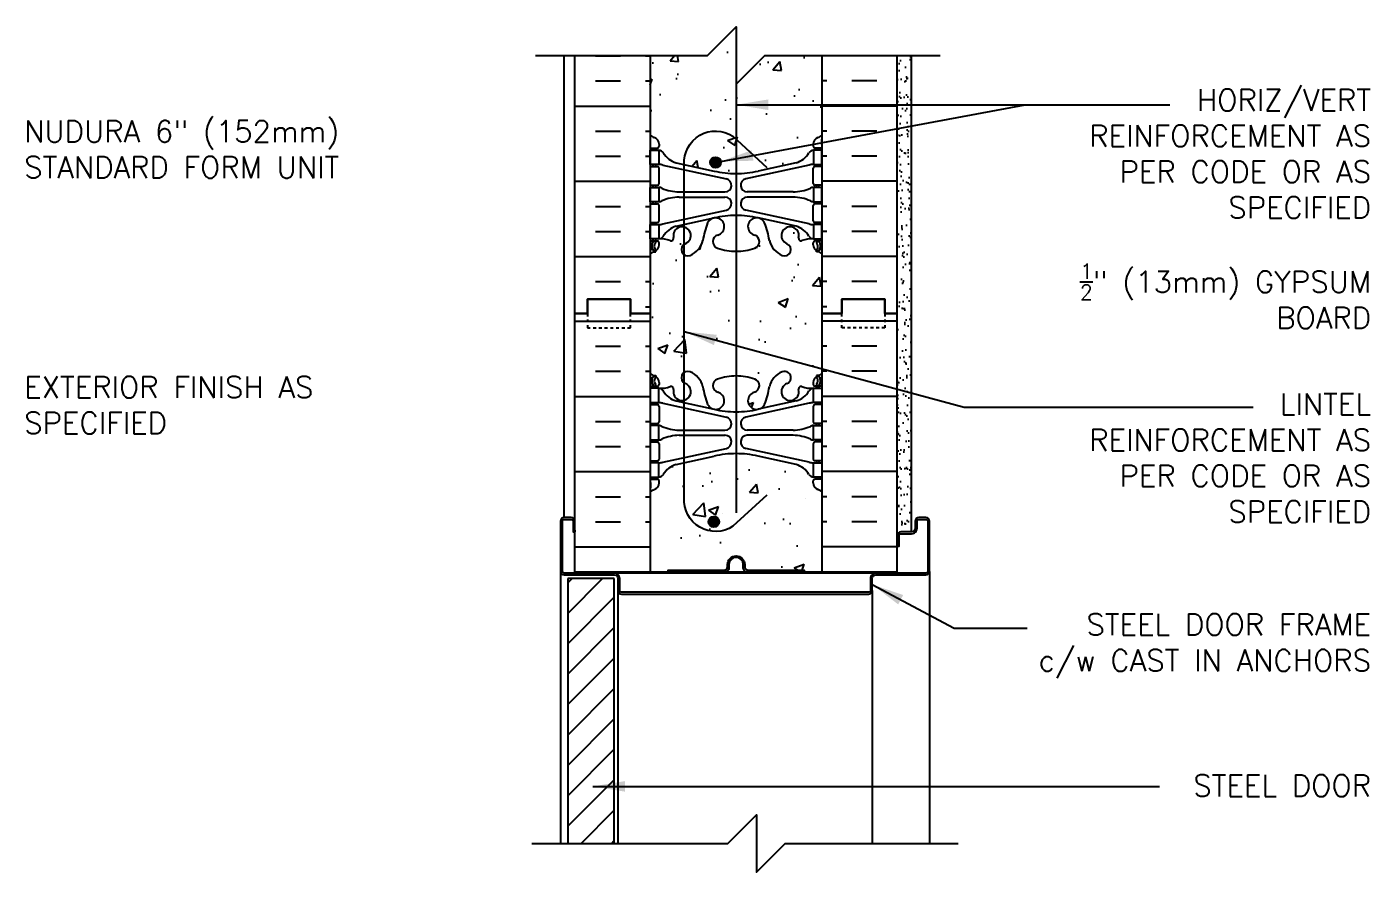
# Model space of a CAD drawing. Header units: inches. Extents: x -6.8 to 40.4, y 60.9 to 144.1.
# Drawn here: x -6.46 to 40.41, y 114.55 to 144.1 of the extents above; entities that cross this region are included whole.
import ezdxf

# ---------------------------------------------------------------- set-up
doc = ezdxf.new("R2010")
doc.units = ezdxf.units.IN
doc.header["$LTSCALE"] = 0.5
doc.header["$MEASUREMENT"] = 0
doc.linetypes.add('DASHED2', pattern=[0.375, 0.25, -0.125])
for name, color, linetype in [('HATCH', 12, 'Continuous'), ('line25', 2, 'Continuous'), ('LINE50', 5, 'Continuous'), ('LINE65', 3, 'Continuous'), ('LINE9', 9, 'Continuous'), ('TEXT', 4, 'Continuous'), ('Web_Edge', 9, 'Continuous')]:
    doc.layers.add(name, color=color, linetype=linetype)
doc.styles.add('DIM', font='romans.shx', dxfattribs={"width": 0.7})
doc.styles.add('ROMANS', font='romans.shx', dxfattribs={"height": 0.75})
doc.dimstyles.new('ext_12', dxfattribs={"dimscale": 12, "dimtxt": 0.09375, "dimasz": 0.09375, "dimexe": 0.09375, "dimexo": 0.0625, "dimgap": 0.0625, "dimtad": 1, "dimdec": 1, "dimzin": 3, "dimdsep": 46, "dimlunit": 4, "dimtxsty": 'DIM', "dimcen": 0.09, "dimdle": 0.09375, "dimclrt": 4, "dimadec": 0, "dimazin": 0, "dimtfac": 1, "dimtdec": 1, "dimtmove": 2, "dimatfit": 3, "dimfxl": 1, "dimfrac": 2, "dimtolj": 1, "dimtzin": 0, "dimarcsym": 0})
pattern_1 = [(37.5, (-108.6243, -52.5442), (-0.01574834, 0.48170594), [0, -0.38, 0, -0.425, 0, -0.40625]), (7.5, (-108.6243, -52.5442), (0.4424442, 0.7055365), [0, -0.205, 0, -0.3425, 0, -0.13125]), (327.5, (-108.9318, -52.5442), (0.7785355, 0.0014148), [0, -0.125, 0, -0.45, 0, -0.5875]), (317.5, (-108.9318, -52.5442), (0.7515317, 0.2194189), [0, -0.0625, 0, -0.295, 0, -0.3375])]

msp = doc.modelspace()

# ---------------------------------------------------------------- hatches: boundary and pattern name
at = {"layer": 'HATCH'}
h = msp.add_hatch(dxfattribs=at)
h.set_pattern_fill('AR-CONC', color=256, scale=0.5)
h.paths.add_polyline_path([(21.144, 81.102, -0.317837), (20.977, 81.338), (20.977, 81.405, -0.414214), (21.04, 81.468), (21.087, 81.468), (21.087, 81.538), (20.982, 81.538, -0.188973), (20.826, 81.633, 0.196323), (20.377, 81.979), (19.055, 82.269, 0.057795), (18.287, 82.358, 0.057795), (17.519, 82.269), (16.197, 81.979, 0.196323), (15.748, 81.633, -0.188973), (15.592, 81.538), (15.487, 81.538), (15.487, 81.468), (15.535, 81.468, -0.414214), (15.597, 81.405), (15.597, 81.338, -0.317837), (15.43, 81.102, 0.082415), (15.287, 81.023), (15.287, 79.496), (17.256, 79.496), (18.256, 78.496), (18.256, 80.496), (19.256, 79.496), (21.287, 79.496), (21.287, 81.023, 0.082415)])
h.paths.add_polyline_path([(21.287, 87.242), (21.287, 89.331, 0.064398), (21.177, 89.397), (21.087, 89.397), (21.087, 89.438, -0.249069), (20.977, 89.645), (20.977, 89.713, -0.414214), (21.04, 89.775), (21.087, 89.775), (21.087, 89.845), (20.982, 89.845, 0.10046), (20.588, 89.788, -0.601435), (20.469, 89.893, 2.182095), (20.059, 89.68, -1), (19.895, 89.272, -0.24438), (19.447, 89.792, 0.053157), (19.281, 90.407, 0.223253), (19.081, 90.571), (19.061, 90.576, 0.955472), (18.923, 89.982, -0.735593), (18.936, 89.524, -0.082755), (18.287, 89.416, -0.082755), (17.638, 89.524, -0.735593), (17.651, 89.982, 0.955472), (17.513, 90.576), (17.493, 90.571, 0.223253), (17.293, 90.407, 0.053157), (17.127, 89.792, -0.24438), (16.679, 89.272, -1), (16.515, 89.68, 2.182095), (16.105, 89.893, -0.601435), (15.986, 89.788, 0.10046), (15.592, 89.845), (15.487, 89.845), (15.487, 89.775), (15.535, 89.775, -0.414214), (15.597, 89.713), (15.597, 89.645, -0.249069), (15.487, 89.438), (15.487, 89.397), (15.397, 89.397, 0.064398), (15.287, 89.331), (15.287, 87.242), (15.287, 85.153, 0.064398), (15.397, 85.087), (15.487, 85.087), (15.487, 85.045, -0.249069), (15.597, 84.838), (15.597, 84.77, -0.414214), (15.535, 84.708), (15.487, 84.708), (15.487, 84.638), (15.592, 84.638, 0.10046), (15.986, 84.695, -0.601435), (16.105, 84.59, 2.182095), (16.515, 84.803, -1), (16.679, 85.211, -0.24438), (17.127, 84.691, 0.053157), (17.293, 84.077, 0.223253), (17.493, 83.912), (17.513, 83.907, 0.955472), (17.651, 84.501, -0.735593), (17.638, 84.959, -0.082755), (18.287, 85.067, -0.082755), (18.936, 84.959, -0.735593), (18.923, 84.501, 0.955472), (19.061, 83.907), (19.081, 83.912, 0.223253), (19.281, 84.077, 0.053157), (19.447, 84.691, -0.24438), (19.895, 85.211, -1), (20.059, 84.803, 2.182095), (20.469, 84.59, -0.601435), (20.588, 84.695, 0.10046), (20.982, 84.638), (21.087, 84.638), (21.087, 84.708), (21.04, 84.708, -0.414214), (20.977, 84.77), (20.977, 84.838, -0.249069), (21.087, 85.045), (21.087, 85.087), (21.177, 85.087, 0.064398), (21.287, 85.153)])
h.paths.add_polyline_path([(21.287, 95.934), (20.443, 95.934), (20.443, 96.497), (20.256, 96.684), (20.006, 96.684), (19.818, 96.497), (19.818, 95.934), (19.193, 95.934), (19.193, 96.497), (19.006, 96.684), (18.756, 96.684), (18.568, 96.497), (18.568, 95.934), (18.172, 95.934), (17.818, 96.288), (17.818, 100.325, 0.022683), (17.519, 100.269), (16.197, 99.979, 0.196323), (15.748, 99.633, -0.188973), (15.592, 99.538), (15.487, 99.538), (15.487, 99.468), (15.535, 99.468, -0.414214), (15.597, 99.405), (15.597, 99.338, -0.317837), (15.43, 99.102, 0.082415), (15.287, 99.023), (15.287, 93.46, 0.082415), (15.43, 93.381, -0.317837), (15.597, 93.145), (15.597, 93.078, -0.414214), (15.535, 93.015), (15.487, 93.015), (15.487, 92.945), (15.592, 92.945, -0.188973), (15.748, 92.851, 0.196323), (16.197, 92.504), (17.519, 92.214, 0.057795), (18.287, 92.125, 0.057795), (19.055, 92.214), (20.377, 92.504, 0.196323), (20.826, 92.851, -0.188973), (20.982, 92.945), (21.087, 92.945), (21.087, 93.015), (21.04, 93.015, -0.414214), (20.977, 93.078), (20.977, 93.145, -0.317837), (21.144, 93.381, 0.082415), (21.287, 93.46)])
h.paths.add_polyline_path([(20.327, 99.99), (19.055, 100.269, 0.017332), (18.827, 100.315), (18.827, 98.742), (19.077, 98.492), (20.077, 98.492), (20.327, 98.742)], flags=17)
h.paths.add_polyline_path([(21.412, 105.242), (15.162, 105.242), (15.162, 104.175), (16.258, 103.08), (16.298, 102.951), (16.17, 102.991), (15.162, 103.999), (15.162, 103.742), (15.287, 103.742), (15.287, 103.153, 0.064398), (15.397, 103.087), (15.487, 103.087), (15.487, 103.045, -0.249069), (15.597, 102.838), (15.597, 102.77, -0.414214), (15.535, 102.708), (15.487, 102.708), (15.487, 102.638), (15.592, 102.638, 0.10046), (15.986, 102.695, -0.601435), (16.105, 102.59, 2.182095), (16.515, 102.803, -1), (16.679, 103.211, -0.24438), (17.127, 102.691, 0.053157), (17.293, 102.077, 0.223253), (17.493, 101.912), (17.513, 101.907, 0.955472), (17.651, 102.501, -0.735593), (17.638, 102.959, -0.082755), (18.287, 103.067, -0.082755), (18.936, 102.959, -0.735593), (18.923, 102.501, 0.955472), (19.061, 101.907), (19.081, 101.912, 0.223253), (19.281, 102.077, 0.053157), (19.447, 102.691, -0.24438), (19.895, 103.211, -1), (20.059, 102.803, 2.182095), (20.469, 102.59, -0.601435), (20.588, 102.695, 0.10046), (20.982, 102.638), (21.087, 102.638), (21.087, 102.708), (21.04, 102.708, -0.414214), (20.977, 102.77), (20.977, 102.838, -0.249069), (21.087, 103.045), (21.087, 103.087), (21.177, 103.087, 0.064398), (21.287, 103.153), (21.287, 103.742), (21.412, 103.742), (21.412, 104.045), (20.359, 102.991), (20.23, 102.951), (20.27, 103.08), (21.412, 104.221)])
h.paths.add_polyline_path([(21.287, 127.882, 0.082415), (21.144, 127.961, -0.317837), (20.977, 128.197), (20.977, 128.265, -0.414214), (21.04, 128.327), (21.087, 128.327), (21.087, 128.397), (20.982, 128.397, -0.188973), (20.826, 128.492, 0.196323), (20.377, 128.838), (19.055, 129.129, 0.057795), (18.287, 129.218, 0.057795), (17.519, 129.129), (16.197, 128.838, 0.196323), (15.748, 128.492, -0.188973), (15.592, 128.397), (15.487, 128.397), (15.487, 128.327), (15.535, 128.327, -0.414214), (15.597, 128.265), (15.597, 128.197, -0.317837), (15.43, 127.961, 0.082415), (15.287, 127.882), (15.287, 125.101), (15.912, 125.101), (15.912, 125.151), (17.862, 125.151, 0.414214), (17.987, 125.276), (17.987, 125.351, -1), (18.587, 125.351), (18.587, 125.276, 0.414214), (18.712, 125.151), (20.662, 125.151), (20.662, 125.101), (21.287, 125.101)])
h.paths.add_polyline_path([(21.287, 134.101), (21.287, 136.19, 0.064398), (21.177, 136.256), (21.087, 136.256), (21.087, 136.298, -0.249069), (20.977, 136.505), (20.977, 136.572, -0.414214), (21.04, 136.635), (21.087, 136.635), (21.087, 136.705), (20.982, 136.705, 0.10046), (20.588, 136.648, -0.601435), (20.469, 136.752, 2.182095), (20.059, 136.54, -1), (19.895, 136.131, -0.24438), (19.447, 136.652, 0.053157), (19.281, 137.266, 0.223253), (19.081, 137.431), (19.061, 137.435, 0.955472), (18.923, 136.842, -0.735593), (18.936, 136.384, -0.082755), (18.287, 136.275, -0.082755), (17.638, 136.384, -0.735593), (17.651, 136.842, 0.955472), (17.513, 137.435), (17.493, 137.431, 0.223253), (17.293, 137.266, 0.053157), (17.127, 136.652, -0.24438), (16.679, 136.131, -1), (16.515, 136.54, 2.182095), (16.105, 136.752, -0.601435), (15.986, 136.648, 0.10046), (15.592, 136.705), (15.487, 136.705), (15.487, 136.635), (15.535, 136.635, -0.414214), (15.597, 136.572), (15.597, 136.505, -0.249069), (15.487, 136.298), (15.487, 136.256), (15.397, 136.256, 0.064398), (15.287, 136.19), (15.287, 134.101), (15.287, 132.012, 0.064398), (15.397, 131.946), (15.487, 131.946), (15.487, 131.904, -0.249069), (15.597, 131.697), (15.597, 131.63, -0.414214), (15.535, 131.567), (15.487, 131.567), (15.487, 131.497), (15.592, 131.497, 0.10046), (15.986, 131.554, -0.601435), (16.105, 131.449, 2.182095), (16.515, 131.662, -1), (16.679, 132.071, -0.24438), (17.127, 131.55, 0.053157), (17.293, 130.936, 0.223253), (17.493, 130.771), (17.513, 130.767, 0.955472), (17.651, 131.36, -0.735593), (17.638, 131.818, -0.082755), (18.287, 131.926, -0.082755), (18.936, 131.818, -0.735593), (18.923, 131.36, 0.955472), (19.061, 130.767), (19.081, 130.771, 0.223253), (19.281, 130.936, 0.053157), (19.447, 131.55, -0.24438), (19.895, 132.071, -1), (20.059, 131.662, 2.182095), (20.469, 131.449, -0.601435), (20.588, 131.554, 0.10046), (20.982, 131.497), (21.087, 131.497), (21.087, 131.567), (21.04, 131.567, -0.414214), (20.977, 131.63), (20.977, 131.697, -0.249069), (21.087, 131.904), (21.087, 131.946), (21.177, 131.946, 0.064398), (21.287, 132.012)])
h.paths.add_polyline_path([(20.977, 140.005, -0.317837), (21.144, 140.24, 0.082415), (21.287, 140.32), (21.287, 143.101), (19.287, 143.101), (18.287, 142.101), (18.287, 144.101), (17.287, 143.101), (15.287, 143.101), (15.287, 140.32, 0.082415), (15.43, 140.24, -0.317837), (15.597, 140.005), (15.597, 139.937, -0.414214), (15.535, 139.875), (15.487, 139.875), (15.487, 139.805), (15.592, 139.805, -0.188973), (15.748, 139.71, 0.196323), (16.197, 139.364), (17.519, 139.073, 0.057795), (18.287, 138.984, 0.057795), (19.055, 139.073), (20.377, 139.364, 0.196323), (20.826, 139.71, -0.188973), (20.982, 139.805), (21.087, 139.805), (21.087, 139.875), (21.04, 139.875, -0.414214), (20.977, 139.937)])
h = msp.add_hatch(dxfattribs=at)
h.set_pattern_fill('AR-SAND', color=256, scale=0.25, style=0)
h.set_pattern_definition(pattern_1)
h.paths.add_polyline_path([(24.412, 143.101), (23.912, 143.101), (23.912, 139.356), (24.412, 139.356)])
h = msp.add_hatch(dxfattribs=at)
h.set_pattern_fill('AR-SAND', color=256, scale=0.25, style=0)
h.set_pattern_definition(pattern_1)
h.paths.add_polyline_path([(24.412, 139.356), (23.912, 139.356), (23.912, 138.463), (24.412, 138.746)])
h = msp.add_hatch(dxfattribs=at)
h.set_pattern_fill('AR-SAND', color=256, scale=0.25, style=0)
h.set_pattern_definition(pattern_1)
h.paths.add_polyline_path([(24.412, 138.746), (23.912, 138.463), (23.912, 134.101), (23.912, 126.363, -0.414214), (24.037, 126.488), (24.412, 126.488)])
h = msp.add_hatch(dxfattribs=at)
h.set_pattern_fill('ANSI31', color=256, scale=6, style=0)
h.set_pattern_definition([(45, (-108.6243, -52.5442), (-0.53033, 0.53033), [])])
h.paths.add_polyline_path([(14.037, 124.863), (12.412, 124.863), (12.412, 115.626), (14.037, 115.626)])
at = {"layer": 'LINE65'}
for points in [[(17.756, 139.374, 1), (17.381, 139.374, 1)], [(17.697, 126.841, 1), (17.322, 126.841, 1)]]:
    msp.add_hatch(color=256, dxfattribs=at).paths.add_polyline_path(points)

# ---------------------------------------------------------------- linework, layer by layer
at = {"layer": 'HATCH'}
for p, q in [((13.376, 143.091), (14.251, 143.091)), ((15.126, 143.091), (15.287, 143.091)), ((21.449, 143.091), (21.287, 143.091)), ((23.199, 143.091), (22.324, 143.091)), ((13.376, 142.216), (14.251, 142.216)), ((15.126, 142.216), (15.287, 142.216)), ((21.449, 142.216), (21.287, 142.216)), ((23.199, 142.216), (22.324, 142.216)), ((12.662, 141.341), (15.287, 141.341)), ((23.912, 141.341), (21.287, 141.341)), ((13.376, 140.466), (14.251, 140.466)), ((15.126, 140.466), (15.287, 140.466)), ((21.449, 140.466), (21.287, 140.466)), ((23.199, 140.466), (22.324, 140.466)), ((13.376, 139.591), (14.251, 139.591)), ((15.126, 139.591), (15.287, 139.591)), ((21.449, 139.591), (21.287, 139.591)), ((23.199, 139.591), (22.324, 139.591)), ((12.662, 138.716), (15.287, 138.716)), ((23.912, 138.716), (21.287, 138.716)), ((13.376, 137.841), (14.251, 137.841)), ((15.126, 137.841), (15.287, 137.841)), ((21.449, 137.841), (21.287, 137.841)), ((23.199, 137.841), (22.324, 137.841)), ((13.376, 136.966), (14.251, 136.966)), ((15.126, 136.966), (15.287, 136.966)), ((21.449, 136.966), (21.287, 136.966)), ((23.199, 136.966), (22.324, 136.966)), ((12.662, 136.091), (15.287, 136.091)), ((23.912, 136.091), (21.287, 136.091)), ((13.376, 135.216), (14.251, 135.216)), ((15.126, 135.216), (15.287, 135.216)), ((21.449, 135.216), (21.287, 135.216)), ((23.199, 135.216), (22.324, 135.216)), ((15.421, 134.938), (15.421, 134.938)), ((15.126, 134.341), (15.287, 134.341)), ((21.449, 134.341), (21.287, 134.341)), ((12.662, 133.841), (15.287, 133.841)), ((23.912, 133.841), (21.287, 133.841)), ((13.376, 132.966), (14.251, 132.966)), ((15.126, 132.966), (15.287, 132.966)), ((21.449, 132.966), (21.287, 132.966)), ((23.199, 132.966), (22.324, 132.966)), ((13.376, 132.091), (14.251, 132.091)), ((15.126, 132.091), (15.287, 132.091)), ((21.449, 132.091), (21.287, 132.091)), ((23.199, 132.091), (22.324, 132.091)), ((12.662, 131.216), (15.287, 131.216)), ((23.912, 131.216), (21.287, 131.216)), ((13.376, 130.341), (14.251, 130.341)), ((15.126, 130.341), (15.287, 130.341)), ((21.449, 130.341), (21.287, 130.341)), ((23.199, 130.341), (22.324, 130.341)), ((13.376, 129.466), (14.251, 129.466)), ((15.126, 129.466), (15.287, 129.466)), ((21.449, 129.466), (21.287, 129.466)), ((23.199, 129.466), (22.324, 129.466)), ((12.662, 128.591), (15.287, 128.591)), ((23.912, 128.591), (21.287, 128.591)), ((13.376, 127.716), (14.251, 127.716)), ((15.126, 127.716), (15.287, 127.716)), ((20.716, 127.648), (20.716, 127.648)), ((21.449, 127.716), (21.287, 127.716)), ((23.199, 127.716), (22.324, 127.716)), ((17.8, 127.147), (17.8, 127.147)), ((13.376, 126.841), (14.251, 126.841)), ((15.126, 126.841), (15.287, 126.841)), ((21.449, 126.841), (21.287, 126.841)), ((23.199, 126.841), (22.324, 126.841)), ((12.662, 125.966), (15.287, 125.966)), ((23.912, 125.966), (21.287, 125.966)), ((12.162, 125.113), (12.162, 115.626)), ((25.037, 125.113), (25.037, 115.626)), ((14.162, 124.444), (14.162, 115.626)), ((23.037, 124.444), (23.037, 115.626))]:
    msp.add_line(p, q, dxfattribs=at)
at = {"layer": 'line25'}
for p, q in [((15.287, 143.101), (15.287, 134.101)), ((21.287, 134.101), (21.287, 143.101)), ((15.287, 134.101), (15.287, 125.101)), ((21.287, 125.101), (21.287, 134.101)), ((12.412, 124.863), (12.412, 115.626)), ((14.037, 124.863), (12.412, 124.863)), ((12.662, 125.101), (15.287, 125.101)), ((14.037, 115.626), (14.037, 124.863)), ((21.287, 125.101), (23.912, 125.101))]:
    msp.add_line(p, q, dxfattribs=at)
at = {"layer": 'LINE50'}
for p, q in [((12.662, 134.101), (12.662, 143.101)), ((23.912, 134.101), (23.912, 143.101)), ((12.662, 125.101), (12.662, 134.101)), ((23.912, 125.101), (23.912, 134.101))]:
    msp.add_line(p, q, dxfattribs=at)
for points in [[(12.662, 134.101), (13.1, 134.101), (13.1, 134.601), (14.6, 134.601), (14.6, 134.101), (15.287, 134.101)], [(15.287, 134.101), (14.6, 134.101), (14.6, 134.601), (13.1, 134.601), (13.1, 134.101), (12.662, 134.101)], [(23.912, 134.101), (23.475, 134.101), (23.475, 134.601), (21.975, 134.601), (21.975, 134.101), (21.287, 134.101)], [(21.287, 134.101), (21.975, 134.101), (21.975, 134.601), (23.475, 134.601), (23.475, 134.101), (23.912, 134.101)]]:
    msp.add_lwpolyline(points, dxfattribs=at)
at = {"layer": 'LINE65'}
msp.add_line((18.287, 143.101), (18.287, 127.151), dxfattribs=at)
msp.add_lwpolyline([(19.355, 127.77), (18.175, 126.686, -0.623194), (16.476, 127.676), (16.476, 139.296, -0.623194), (18.175, 140.286), (19.355, 139.202)], format="xyb", dxfattribs=at)
for centre in [(17.569, 139.374), (17.51, 126.841)]:
    msp.add_circle(centre, 0.188, dxfattribs=at)
at = {"layer": 'LINE9'}
for p, q in [((12.287, 126.988), (12.287, 143.101)), ((24.412, 126.488), (24.412, 143.101))]:
    msp.add_line(p, q, dxfattribs=at)
for points in [[(11.287, 143.101), (17.287, 143.101), (18.287, 144.101), (18.287, 142.101), (19.287, 143.101), (25.412, 143.101)], [(11.162, 115.626), (17.993, 115.626), (18.993, 116.626), (18.993, 114.626), (19.993, 115.626), (26.037, 115.626)]]:
    msp.add_lwpolyline(points, dxfattribs=at)
at = {"layer": 'LINE9', "linetype": 'DASHED2', "ltscale": 0.15}
for points in [[(13.1, 134.101), (13.1, 134.101), (13.1, 133.601), (14.6, 133.601), (14.6, 134.101), (14.6, 134.101)], [(23.475, 134.101), (23.475, 134.101), (23.475, 133.601), (21.975, 133.601), (21.975, 134.101), (21.975, 134.101)]]:
    msp.add_lwpolyline(points, dxfattribs=at)
at = {"layer": 'LINE9'}
msp.add_lwpolyline([(12.662, 126.548), (12.662, 126.488), (12.662, 126.863, 0.414214), (12.537, 126.988), (12.287, 126.988, 0.414214), (12.162, 126.863), (12.162, 125.113, 0.414214), (12.287, 124.988), (14.037, 124.988, -0.414214), (14.162, 124.863), (14.162, 124.444, 0.414214), (14.287, 124.319), (22.912, 124.319, 0.414214), (23.037, 124.444), (23.037, 124.863, -0.414214), (23.162, 124.988), (24.912, 124.988, 0.414214), (25.037, 125.113), (25.037, 126.863, 0.414214), (24.912, 126.988), (24.662, 126.988, 0.414214), (24.537, 126.863), (24.537, 126.613, -0.414214), (24.412, 126.488), (24.037, 126.488, 0.414214), (23.912, 126.363), (23.912, 125.988), (23.975, 125.988), (23.975, 126.363, -0.414214), (24.037, 126.426), (24.412, 126.426, 0.414214), (24.6, 126.613), (24.6, 126.863, -0.414214), (24.662, 126.926), (24.912, 126.926, -0.414214), (24.975, 126.863), (24.975, 125.113, -0.414214), (24.912, 125.051), (23.162, 125.051, 0.414214), (22.975, 124.863), (22.975, 124.444, -0.414214), (22.912, 124.382), (14.287, 124.382, -0.414214), (14.225, 124.444), (14.225, 124.863, 0.414214), (14.037, 125.051), (12.287, 125.051, -0.414214), (12.225, 125.113), (12.225, 126.863, -0.414214), (12.287, 126.926), (12.537, 126.926, -0.414214), (12.6, 126.863), (12.6, 126.488), (12.662, 126.488)], format="xyb", dxfattribs=at)
msp.add_lwpolyline([(20.662, 125.101), (18.662, 125.101, -0.414214), (18.537, 125.226), (18.537, 125.351, 1), (18.037, 125.351), (18.037, 125.226, -0.414214), (17.912, 125.101), (15.912, 125.101), (15.912, 125.151), (17.862, 125.151, 0.414214), (17.987, 125.276), (17.987, 125.351, -1), (18.587, 125.351), (18.587, 125.276, 0.414214), (18.712, 125.151), (20.662, 125.151)], format="xyb", close=True, dxfattribs=at)
msp.add_lwpolyline([(13.541, 125.051), (13.541, 125.101), (23.66, 125.101), (23.66, 125.051)], close=True, dxfattribs=at)
at = {"layer": 'TEXT'}
for points in [[(13.795, 140.355, 0, 0.5, 0), (12.295, 140.355, 0, 0, 0), (6.045, 140.355, 0, 0, 0)], [(24.197, 135.17, 0, 0.5, 0), (25.697, 135.17, 0, 0, 0), (28.313, 135.17, 0, 0, 0)], [(12.287, 131.489, 0, 0.5, 0), (10.787, 131.489, 0, 0, 0), (5.284, 131.489, 0, 0, 0)]]:
    msp.add_lwpolyline(points, format="xyseb", dxfattribs=at)
at = {"layer": 'Web_Edge'}
for p, q in [((15.297, 139.995), (15.297, 140.181)), ((21.277, 139.995), (21.277, 140.181)), ((15.287, 139.875), (15.535, 139.875)), ((15.397, 139.805), (15.397, 139.875)), ((15.487, 139.805), (15.487, 139.875)), ((15.597, 140.005), (15.597, 139.937)), ((20.977, 140.005), (20.977, 139.937)), ((21.287, 139.875), (21.04, 139.875)), ((21.087, 139.805), (21.087, 139.875)), ((21.177, 139.805), (21.177, 139.875)), ((15.287, 139.235), (15.535, 139.235)), ((15.397, 139.235), (15.397, 139.305)), ((15.487, 139.235), (15.487, 139.305)), ((15.736, 139.281), (17.947, 138.799)), ((16.197, 139.364), (17.519, 139.073)), ((20.838, 139.281), (18.627, 138.799)), ((20.377, 139.364), (19.055, 139.073)), ((21.287, 139.235), (21.04, 139.235)), ((21.087, 139.235), (21.087, 139.305)), ((21.177, 139.235), (21.177, 139.305)), ((15.597, 138.637), (15.597, 139.172)), ((20.977, 138.637), (20.977, 139.172)), ((15.287, 138.575), (15.535, 138.575)), ((15.397, 138.505), (15.397, 138.575)), ((15.487, 138.505), (15.487, 138.575)), ((16.302, 138.345), (17.898, 138.345)), ((20.272, 138.345), (18.676, 138.345)), ((21.287, 138.575), (21.04, 138.575)), ((21.087, 138.505), (21.087, 138.575)), ((21.177, 138.505), (21.177, 138.575)), ((15.287, 137.935), (15.535, 137.935)), ((15.397, 137.935), (15.397, 138.005)), ((15.487, 137.935), (15.487, 138.005)), ((15.597, 137.337), (15.597, 137.872)), ((16.302, 138.165), (17.898, 138.165)), ((20.272, 138.165), (18.676, 138.165)), ((20.977, 137.337), (20.977, 137.872)), ((21.287, 137.935), (21.04, 137.935)), ((21.087, 137.935), (21.087, 138.005)), ((21.177, 137.935), (21.177, 138.005)), ((15.736, 137.229), (17.947, 137.71)), ((16.197, 137.146), (17.519, 137.436)), ((20.838, 137.229), (18.627, 137.71)), ((20.377, 137.146), (19.055, 137.436)), ((15.287, 137.275), (15.535, 137.275)), ((15.397, 137.205), (15.397, 137.275)), ((15.487, 137.205), (15.487, 137.275)), ((21.287, 137.275), (21.04, 137.275)), ((21.087, 137.205), (21.087, 137.275)), ((21.177, 137.205), (21.177, 137.275)), ((15.287, 136.635), (15.535, 136.635)), ((15.287, 136.535), (15.329, 136.535)), ((15.397, 136.635), (15.397, 136.705)), ((15.487, 136.635), (15.487, 136.705)), ((15.597, 136.505), (15.597, 136.572)), ((20.977, 136.505), (20.977, 136.572)), ((21.287, 136.635), (21.04, 136.635)), ((21.087, 136.635), (21.087, 136.705)), ((21.177, 136.635), (21.177, 136.705)), ((21.287, 136.535), (21.245, 136.535)), ((15.397, 136.256), (15.487, 136.256)), ((15.487, 136.256), (15.487, 136.298)), ((21.087, 136.256), (21.087, 136.298)), ((21.177, 136.256), (21.087, 136.256)), ((15.397, 131.946), (15.487, 131.946)), ((15.487, 131.946), (15.487, 131.904)), ((15.597, 131.697), (15.597, 131.63)), ((20.977, 131.697), (20.977, 131.63)), ((21.087, 131.946), (21.087, 131.904)), ((21.177, 131.946), (21.087, 131.946)), ((15.287, 131.667), (15.329, 131.667)), ((15.287, 131.567), (15.535, 131.567)), ((15.397, 131.567), (15.397, 131.497)), ((15.487, 131.567), (15.487, 131.497)), ((21.287, 131.567), (21.04, 131.567)), ((21.087, 131.567), (21.087, 131.497)), ((21.177, 131.567), (21.177, 131.497)), ((21.287, 131.667), (21.245, 131.667)), ((15.287, 130.927), (15.535, 130.927)), ((15.397, 130.997), (15.397, 130.927)), ((15.487, 130.997), (15.487, 130.927)), ((15.597, 130.865), (15.597, 130.33)), ((15.736, 130.973), (17.947, 130.492)), ((16.197, 131.056), (17.519, 130.765)), ((20.838, 130.973), (18.627, 130.492)), ((20.377, 131.056), (19.055, 130.765)), ((20.977, 130.865), (20.977, 130.33)), ((21.287, 130.927), (21.04, 130.927)), ((21.087, 130.997), (21.087, 130.927)), ((21.177, 130.997), (21.177, 130.927)), ((15.287, 130.267), (15.535, 130.267)), ((15.397, 130.267), (15.397, 130.197)), ((15.487, 130.267), (15.487, 130.197)), ((16.302, 130.037), (17.898, 130.037)), ((16.302, 129.857), (17.898, 129.857)), ((20.272, 130.037), (18.676, 130.037)), ((20.272, 129.857), (18.676, 129.857)), ((21.287, 130.267), (21.04, 130.267)), ((21.087, 130.267), (21.087, 130.197)), ((21.177, 130.267), (21.177, 130.197)), ((15.287, 129.627), (15.535, 129.627)), ((15.397, 129.697), (15.397, 129.627)), ((15.487, 129.697), (15.487, 129.627)), ((15.597, 129.565), (15.597, 129.03)), ((15.736, 128.921), (17.947, 129.402)), ((20.838, 128.921), (18.627, 129.402)), ((20.977, 129.565), (20.977, 129.03)), ((21.287, 129.627), (21.04, 129.627)), ((21.087, 129.697), (21.087, 129.627)), ((21.177, 129.697), (21.177, 129.627)), ((15.287, 128.967), (15.535, 128.967)), ((15.397, 128.967), (15.397, 128.897)), ((15.487, 128.967), (15.487, 128.897)), ((16.197, 128.838), (17.519, 129.129)), ((20.377, 128.838), (19.055, 129.129)), ((21.287, 128.967), (21.04, 128.967)), ((21.087, 128.967), (21.087, 128.897)), ((21.177, 128.967), (21.177, 128.897)), ((15.287, 128.327), (15.535, 128.327)), ((15.297, 128.207), (15.297, 128.021)), ((15.397, 128.397), (15.397, 128.327)), ((15.487, 128.397), (15.487, 128.327)), ((15.597, 128.197), (15.597, 128.265)), ((20.977, 128.197), (20.977, 128.265)), ((21.287, 128.327), (21.04, 128.327)), ((21.087, 128.397), (21.087, 128.327)), ((21.177, 128.397), (21.177, 128.327)), ((21.277, 128.207), (21.277, 128.021))]:
    msp.add_line(p, q, dxfattribs=at)
for points in [[(15.292, 139.805), (15.592, 139.805), (15.592, 139.305), (15.292, 139.305)], [(21.282, 139.805), (20.982, 139.805), (20.982, 139.305), (21.282, 139.305)], [(15.292, 138.505), (15.592, 138.505), (15.592, 138.005), (15.292, 138.005)], [(21.282, 138.505), (20.982, 138.505), (20.982, 138.005), (21.282, 138.005)], [(15.292, 137.205), (15.592, 137.205), (15.592, 136.705), (15.292, 136.705)], [(21.282, 137.205), (20.982, 137.205), (20.982, 136.705), (21.282, 136.705)], [(15.292, 130.997), (15.592, 130.997), (15.592, 131.497), (15.292, 131.497)], [(21.282, 130.997), (20.982, 130.997), (20.982, 131.497), (21.282, 131.497)], [(15.292, 129.697), (15.592, 129.697), (15.592, 130.197), (15.292, 130.197)], [(21.282, 129.697), (20.982, 129.697), (20.982, 130.197), (21.282, 130.197)], [(15.292, 128.397), (15.592, 128.397), (15.592, 128.897), (15.292, 128.897)], [(21.282, 128.397), (20.982, 128.397), (20.982, 128.897), (21.282, 128.897)]]:
    msp.add_lwpolyline(points, close=True, dxfattribs=at)
for centre, radius, start, end in [((15.597, 140.712), 0.5, 231.6833, 250.5288), ((15.277, 140.181), 0.02, 360, 58.927), ((15.597, 140.712), 0.6, 238.8907, 238.927), ((15.347, 140.005), 0.25, 0, 70.5288), ((21.227, 140.005), 0.25, 109.4712, 180), ((20.977, 140.712), 0.5, 289.4712, 308.3167), ((21.297, 140.181), 0.02, 121.073, 180), ((20.977, 140.712), 0.6, 301.073, 301.1093), ((15.277, 139.995), 0.02, 299.988, 360), ((15.535, 139.937), 0.0625, 270, 0), ((15.549, 139.558), 0.25, 37.2777, 80.0823), ((16.396, 140.087), 0.75, 210.155, 254.5838), ((20.178, 140.087), 0.75, 285.4162, 329.845), ((21.025, 139.558), 0.25, 99.9177, 142.7223), ((21.04, 139.937), 0.0625, 180, 270), ((21.297, 139.995), 0.02, 180, 240.012), ((15.535, 139.172), 0.0625, 0, 90), ((15.501, 138.309), 1, 76.4291, 84.7991), ((21.073, 138.309), 1, 95.2009, 103.5709), ((21.04, 139.172), 0.0625, 90, 180), ((18.287, 142.34), 3.356, 256.7692, 270), ((17.898, 138.575), 0.23, 270, 77.6055), ((18.287, 142.34), 3.356, 270, 283.2308), ((18.676, 138.575), 0.23, 102.3945, 270), ((15.535, 138.637), 0.0625, 270, 0), ((15.588, 138.286), 0.219, 60.4937, 88.92), ((15.588, 138.286), 0.219, 60.4937, 88.92), ((16.332, 139.944), 1.6, 246.5673, 268.9203), ((16.332, 139.944), 1.6, 246.5673, 268.9203), ((20.242, 139.944), 1.6, 271.0797, 293.4327), ((20.242, 139.944), 1.6, 271.0797, 293.4327), ((20.986, 138.286), 0.219, 91.08, 119.5063), ((20.986, 138.286), 0.219, 91.08, 119.5063), ((21.04, 138.637), 0.0625, 180, 270), ((15.535, 137.872), 0.0625, 0, 90), ((15.588, 138.223), 0.219, 271.08, 299.5063), ((16.332, 136.565), 1.6, 91.0797, 113.4327), ((17.898, 137.935), 0.23, 282.3945, 90), ((18.676, 137.935), 0.23, 90, 257.6055), ((20.242, 136.565), 1.6, 66.5673, 88.9203), ((20.986, 138.223), 0.219, 240.4937, 268.92), ((21.04, 137.872), 0.0625, 90, 180), ((15.535, 137.337), 0.0625, 270, 0), ((17.569, 137.135), 0.305, 285.7253, 154.6218), ((18.287, 134.169), 3.356, 90, 103.2308), ((18.287, 134.169), 3.356, 76.7692, 90), ((19.006, 137.135), 0.305, 25.3782, 254.2747), ((21.04, 137.337), 0.0625, 180, 270), ((15.501, 138.201), 1, 275.2009, 283.5709), ((16.396, 136.423), 0.75, 105.4162, 149.845), ((16.402, 136.823), 0.305, 291.8037, 193.3205), ((20.09, 136.181), 3, 158.8016, 170.9727), ((16.484, 136.181), 3, 9.0273, 21.1984), ((20.172, 136.823), 0.305, 346.6795, 248.1963), ((20.178, 136.423), 0.75, 30.155, 74.5838), ((21.073, 138.201), 1, 256.4291, 264.7991), ((15.329, 136.515), 0.02, 345.8459, 90), ((15.591, 136.45), 0.25, 137.5391, 219.8855), ((15.44, 136.589), 0.045, 317.5391, 137.5391), ((15.347, 136.505), 0.25, 289.4712, 360), ((15.591, 136.45), 0.16, 137.5391, 219.9999), ((15.535, 136.572), 0.0625, 360, 90), ((15.549, 136.951), 0.25, 279.9177, 322.7223), ((15.648, 135.706), 1, 70.0933, 93.2121), ((16.018, 136.732), 0.09, 251.1349, 13.3205), ((16.597, 136.335), 0.22, 111.8037, 291.8037), ((16.402, 136.823), 0.745, 291.8037, 346.7348), ((17.716, 136.611), 0.24, 105.7253, 251.077), ((18.287, 138.275), 2, 251.077, 270), ((18.287, 138.275), 2, 270, 288.923), ((18.858, 136.611), 0.24, 288.923, 74.2747), ((20.172, 136.823), 0.745, 193.2652, 248.1963), ((19.977, 136.335), 0.22, 248.1963, 68.1963), ((20.556, 136.732), 0.09, 166.6795, 288.8651), ((20.926, 135.706), 1, 86.7879, 109.9067), ((21.025, 136.951), 0.25, 217.2777, 260.0823), ((21.04, 136.572), 0.0625, 90, 180), ((21.227, 136.505), 0.25, 180, 250.5288), ((21.135, 136.589), 0.045, 42.4609, 222.4609), ((20.983, 136.45), 0.16, 320.0001, 42.4609), ((20.983, 136.45), 0.25, 320.1145, 42.4609), ((21.245, 136.515), 0.02, 90, 194.1541), ((15.597, 135.798), 0.6, 114.9252, 121.1093), ((15.597, 135.798), 0.5, 109.4712, 128.3167), ((15.336, 136.36), 0.02, 294.9252, 19.2084), ((15.433, 136.319), 0.045, 218.552, 40.8121), ((21.141, 136.319), 0.045, 139.1879, 321.448), ((20.977, 135.798), 0.5, 51.6833, 70.5288), ((21.238, 136.36), 0.02, 160.7916, 245.0748), ((20.977, 135.798), 0.6, 58.8907, 65.0748), ((15.597, 132.404), 0.5, 231.6833, 250.5288), ((15.597, 132.404), 0.6, 238.8907, 245.0748), ((15.591, 131.752), 0.25, 140.1145, 222.4609), ((15.336, 131.842), 0.02, 340.7916, 65.0748), ((15.433, 131.883), 0.045, 319.1879, 141.448), ((15.347, 131.697), 0.25, 0, 70.5288), ((15.591, 131.752), 0.16, 140.0001, 222.4609), ((16.597, 131.867), 0.22, 68.1963, 248.1963), ((16.402, 131.379), 0.745, 13.2652, 68.1963), ((17.716, 131.591), 0.24, 108.923, 254.2747), ((18.287, 129.926), 2, 90, 108.923), ((18.287, 129.926), 2, 71.077, 90), ((18.858, 131.591), 0.24, 285.7253, 71.077), ((20.172, 131.379), 0.745, 111.8037, 166.7348), ((19.977, 131.867), 0.22, 291.8037, 111.8037), ((21.227, 131.697), 0.25, 109.4712, 180), ((21.141, 131.883), 0.045, 38.552, 220.8121), ((20.983, 131.752), 0.16, 317.5391, 39.9999), ((20.977, 132.404), 0.5, 289.4712, 308.3167), ((20.983, 131.752), 0.25, 317.5391, 39.8855), ((21.238, 131.842), 0.02, 114.9252, 199.2084), ((20.977, 132.404), 0.6, 294.9252, 301.1093), ((15.329, 131.687), 0.02, 270, 14.1541), ((15.44, 131.613), 0.045, 222.4609, 42.4609), ((15.535, 131.63), 0.0625, 270, 0), ((15.648, 132.496), 1, 266.7879, 289.9067), ((15.549, 131.251), 0.25, 37.2777, 80.0823), ((16.396, 131.779), 0.75, 210.155, 254.5838), ((16.018, 131.47), 0.09, 346.6795, 108.8651), ((16.402, 131.379), 0.305, 166.6795, 68.1963), ((20.09, 132.021), 3, 189.0273, 201.1984), ((17.569, 131.067), 0.305, 205.3782, 74.2747), ((19.006, 131.067), 0.305, 105.7253, 334.6218), ((16.484, 132.021), 3, 338.8016, 350.9727), ((20.172, 131.379), 0.305, 111.8037, 13.3205), ((20.178, 131.779), 0.75, 285.4162, 329.845), ((20.556, 131.47), 0.09, 71.1349, 193.3205), ((20.926, 132.496), 1, 250.0933, 273.2121), ((21.025, 131.251), 0.25, 99.9177, 142.7223), ((21.04, 131.63), 0.0625, 180, 270), ((21.135, 131.613), 0.045, 137.5391, 317.5391), ((21.245, 131.687), 0.02, 165.8459, 270), ((15.535, 130.865), 0.0625, 0, 90), ((15.501, 130.001), 1, 76.4291, 84.7991), ((18.287, 134.033), 3.356, 256.7692, 270), ((18.287, 134.033), 3.356, 270, 283.2308), ((21.073, 130.001), 1, 95.2009, 103.5709), ((21.04, 130.865), 0.0625, 90, 180), ((15.535, 130.33), 0.0625, 270, 0), ((17.898, 130.267), 0.23, 270, 77.6055), ((18.676, 130.267), 0.23, 102.3945, 270), ((21.04, 130.33), 0.0625, 180, 270), ((15.588, 129.978), 0.219, 60.4937, 88.92), ((16.332, 131.637), 1.6, 246.5673, 268.9203), ((16.332, 128.257), 1.6, 91.0797, 113.4327), ((16.332, 128.257), 1.6, 91.0797, 113.4327), ((17.898, 129.627), 0.23, 282.3945, 90), ((18.676, 129.627), 0.23, 90, 257.6055), ((20.242, 131.637), 1.6, 271.0797, 293.4327), ((20.242, 128.257), 1.6, 66.5673, 88.9203), ((20.242, 128.257), 1.6, 66.5673, 88.9203), ((20.986, 129.978), 0.219, 91.08, 119.5063), ((15.535, 129.565), 0.0625, 0, 90), ((15.588, 129.916), 0.219, 271.08, 299.5063), ((15.588, 129.916), 0.219, 271.08, 299.5063), ((20.986, 129.916), 0.219, 240.4937, 268.92), ((20.986, 129.916), 0.219, 240.4937, 268.92), ((21.04, 129.565), 0.0625, 90, 180), ((15.535, 129.03), 0.0625, 270, 0), ((15.501, 129.893), 1, 275.2009, 283.5709), ((18.287, 125.862), 3.356, 90, 103.2308), ((18.287, 125.862), 3.356, 76.7692, 90), ((21.073, 129.893), 1, 256.4291, 264.7991), ((21.04, 129.03), 0.0625, 180, 270), ((15.549, 128.643), 0.25, 279.9177, 322.7223), ((16.396, 128.115), 0.75, 105.4162, 149.845), ((20.178, 128.115), 0.75, 30.155, 74.5838), ((21.025, 128.643), 0.25, 217.2777, 260.0823), ((15.277, 128.207), 0.02, 0, 60.012), ((15.277, 128.021), 0.02, 301.073, 0), ((15.597, 127.49), 0.6, 121.073, 121.1093), ((15.597, 127.49), 0.5, 109.4712, 128.3167), ((15.347, 128.197), 0.25, 289.4712, 360), ((15.535, 128.265), 0.0625, 360, 90), ((21.04, 128.265), 0.0625, 90, 180), ((21.227, 128.197), 0.25, 180, 250.5288), ((20.977, 127.49), 0.5, 51.6833, 70.5288), ((21.297, 128.207), 0.02, 119.988, 180), ((21.297, 128.021), 0.02, 180, 238.927), ((20.977, 127.49), 0.6, 58.8907, 58.927)]:
    msp.add_arc(centre, radius, start, end, dxfattribs=at)

# ---------------------------------------------------------------- texts
at = {"layer": 'TEXT', "char_height": 0.75, "style": 'ROMANS'}
for s, insert, width, attachment_point in [('HORIZ/VERT REINFORCEMENT AS PER CODE OR AS SPECIFIED', (40.44, 141.925), 12.40385, 3), ('NUDURA 6" (152mm) STANDARD FORM UNIT', (-6.555, 139.83), 16.08776, 4), ('\\A1;{\\H0.7x;\\S1/2;}" (13mm) GYPSUM BOARD', (40.44, 135.841), 12.40385, 3), ('EXTERIOR FINISH AS SPECIFIED', (-6.555, 130.913), 12.54928, 4), ('LINTEL REINFORCEMENT AS PER CODE OR AS SPECIFIED', (40.44, 131.319), 12.20083, 3), ('STEEL DOOR FRAME\\Pc/w CAST IN ANCHORS', (40.44, 123.632), 12.20083, 3), ('STEEL DOOR ', (40.44, 118.015), 12.20083, 3)]:
    msp.add_mtext(s, dxfattribs=dict(at, insert=insert, width=width, attachment_point=attachment_point))

# ---------------------------------------------------------------- leaders
at = {"layer": 'TEXT'}
for points in [[(18.287, 141.386), (33.419, 141.386)], [(17.753, 139.409), (28.373, 141.386), (33.419, 141.386)], [(16.476, 133.477), (26.239, 130.837), (36.331, 130.837)], [(23.037, 124.654), (25.893, 123.126), (28.445, 123.126)], [(13.289, 117.613), (33.064, 117.613)]]:
    msp.add_leader(points, dimstyle='ext_12', override={"dimgap": 0.0625, "dimtad": 0}, dxfattribs=at)

doc.saveas('drawing.dxf')
